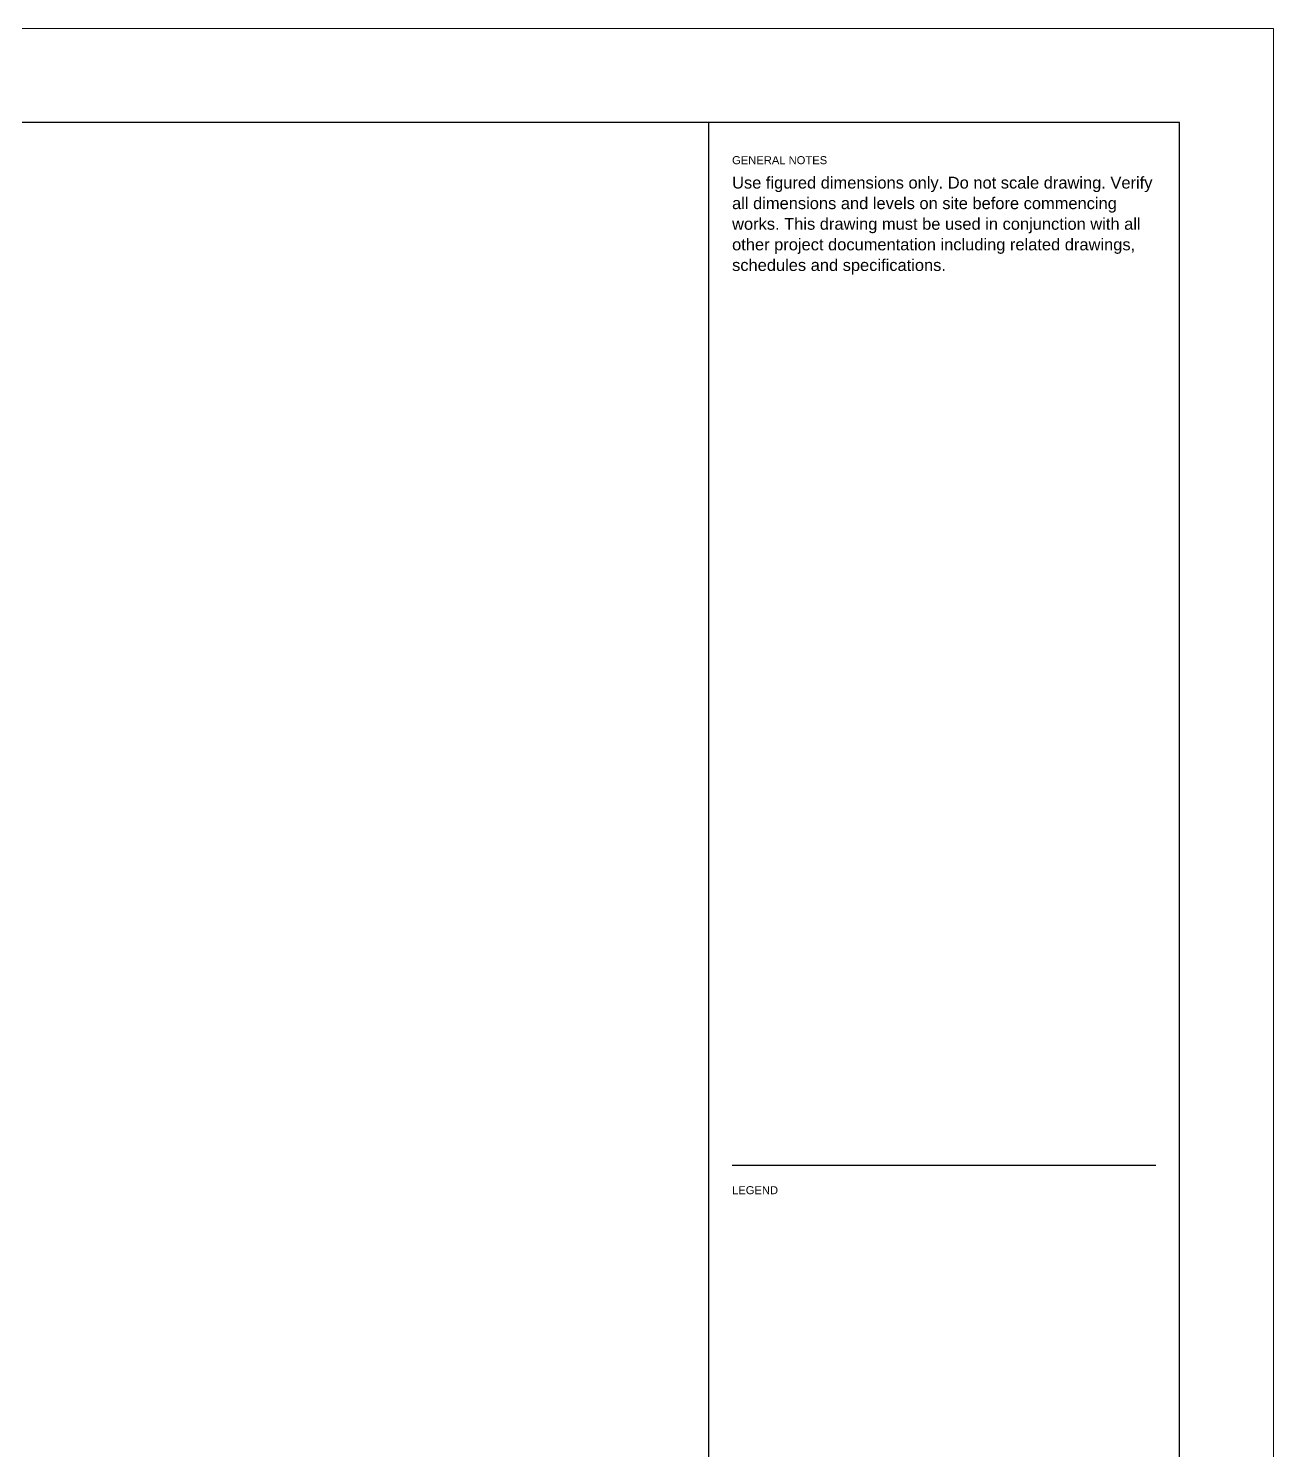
# Model space of a CAD drawing. Header units: millimetres. Extents: x 6670 to 127750, y 41694 to 79093.
# Drawn here: x 108201.9 to 108466.4, y 60641.7 to 60943.7 of the extents above; entities that cross this region are included whole.
import ezdxf
from ezdxf.enums import TextEntityAlignment as Align

# ---------------------------------------------------------------- set-up
doc = ezdxf.new("R2010")
doc.units = ezdxf.units.MM
doc.header["$LTSCALE"] = 1000
doc.layers.add('I-Z_20_10_90-TEXT', color=7, linetype='Continuous', lineweight=13)
doc.styles.add('1.7mm THIN', font='HelveticaNowDisplay-Thin.ttf', dxfattribs={"height": 1.7})
doc.styles.add('2.5mm REGULAR', font='HelveticaNowDisplay-Regular.ttf', dxfattribs={"height": 2.5})
doc.styles.add('5.0mm BOLD', font='HelveticaNowDisplay-Bold.ttf', dxfattribs={"height": 5})

# ---------------------------------------------------------------- blocks, each defined once
blk = doc.blocks.new('TITLEBLOCK_A1')
at = {"color": 0, "linetype": 'ByBlock', "lineweight": -2, "transparency": 16777216}
blk.add_line((720.99, 573.99), (720.99, 20), dxfattribs=at)
at = {"color": 0, "linetype": 'ByBlock', "lineweight": 0, "transparency": 16777216}
blk.add_lwpolyline([(840.99, 593.99), (0, 593.99), (0, 0), (840.99, 0)], close=True, dxfattribs=at)
at = {"color": 0, "linetype": 'ByBlock', "lineweight": -2, "transparency": 16777216}
blk.add_lwpolyline([(20, 20), (820.99, 20), (820.99, 573.99), (20, 573.99)], close=True, dxfattribs=at)
at = {"layer": 'I-Z_20_10_90-TEXT', "color": 0, "linetype": 'ByBlock', "lineweight": -2, "transparency": 16777216, "width": 90, "attachment_point": 1, "line_spacing_factor": 1.05}
for s, insert, char_height, style in [('GENERAL NOTES', (725.99, 566.87), 1.7, '1.7mm THIN'), ('Use figured dimensions only. Do not scale drawing. Verify all dimensions and levels on site before commencing works. This drawing must be used in conjunction with all other project documentation including related drawings, schedules and specifications.', (725.99, 562.5), 2.5, '2.5mm REGULAR')]:
    blk.add_mtext(s, dxfattribs=dict(at, insert=insert, char_height=char_height, style=style))
at = {"layer": 'I-Z_20_10_90-TEXT', "color": 0, "linetype": 'ByBlock', "lineweight": -2, "transparency": 16777216, "style": '5.0mm BOLD'}
blk.add_attdef('SHEETNUMBER', text='', height=10, dxfattribs=at).set_placement((775.99, 37.5), align=Align.TOP_LEFT)

msp = doc.modelspace()

# ---------------------------------------------------------------- linework, layer by layer
at = {"color": 0, "linetype": 'ByBlock', "lineweight": -2, "transparency": 16777216}
msp.add_line((108441.38, 60702.19), (108351.38, 60702.19), dxfattribs=at)

# ---------------------------------------------------------------- block references
msp.add_blockref('TITLEBLOCK_A1', (107625.39, 60349.69))

# ---------------------------------------------------------------- texts
at = {"layer": 'I-Z_20_10_90-TEXT', "insert": (108351.38, 60697.82), "char_height": 1.7, "width": 90, "attachment_point": 1, "line_spacing_factor": 1.05, "style": '1.7mm THIN'}
msp.add_mtext('LEGEND', dxfattribs=at)

doc.saveas('drawing.dxf')
